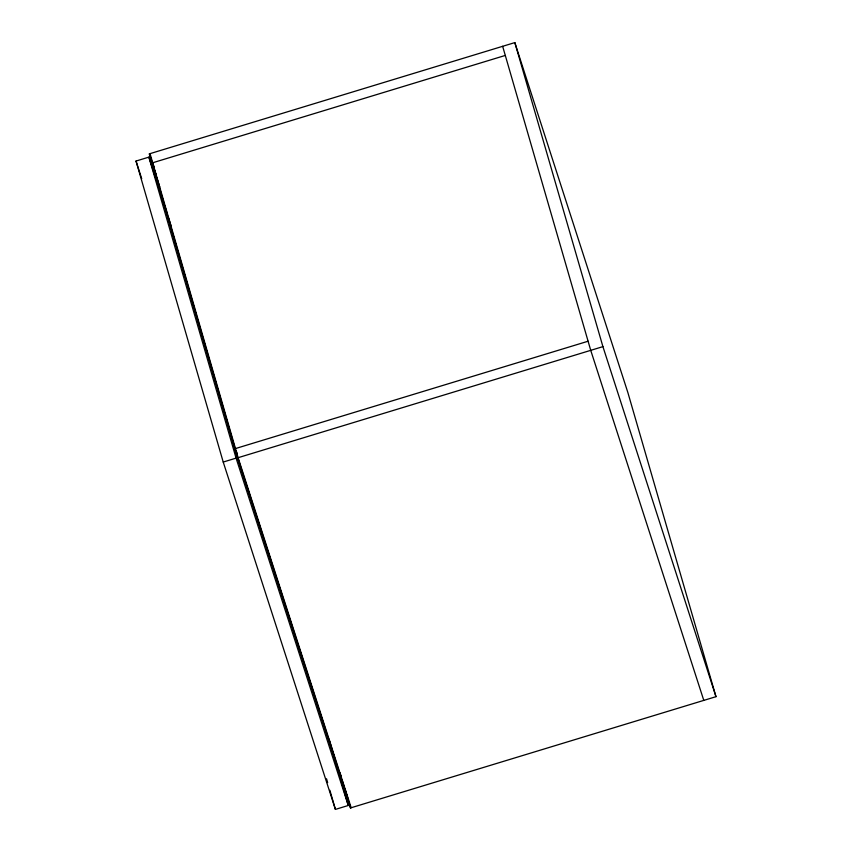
<?xml version="1.0" encoding="UTF-8"?>
<svg xmlns="http://www.w3.org/2000/svg" width="852" height="852" viewBox="0 0 852 852"><rect width="100%" height="100%" fill="white"/><g stroke="black" fill="none" stroke-linecap="round" stroke-linejoin="round"><path stroke-width="1.28" d="M149.356 153.85L514.832 42.6L627.892 392.644L715.978 696.68L350.502 807.941L237.442 457.897L149.356 153.85L156.299 175.342M329.064 739.163L348.276 805.481L335.411 809.4L223.224 462.05L136.022 161.049L148.887 157.13L167.237 213.969M505.3 55.433L152.007 162.977L159.761 186.982M588.093 341.226L234.801 448.77L347.861 798.814M223.224 462.05L236.079 458.131L348.276 805.481M237.442 457.897L602.918 346.636L715.978 696.68M703.795 700.397L590.734 350.353L502.648 46.306M152.678 162.775L153.903 166.555M168.057 216.504L170.911 225.343M236.217 450.878L237.335 454.34M351.184 807.739L238.113 457.684L150.037 153.648M136.022 161.049L141.73 178.728M514.832 42.6L602.918 346.636M345.273 789.889L350.502 807.941M340.076 772.881L341.183 776.704M342.664 781.806L345.252 790.741M154.617 171.05L237.41 456.853M148.887 157.13L236.079 458.131M326.55 778.792L327.658 782.615M329.873 790.273L335.411 809.4"/></g></svg>
